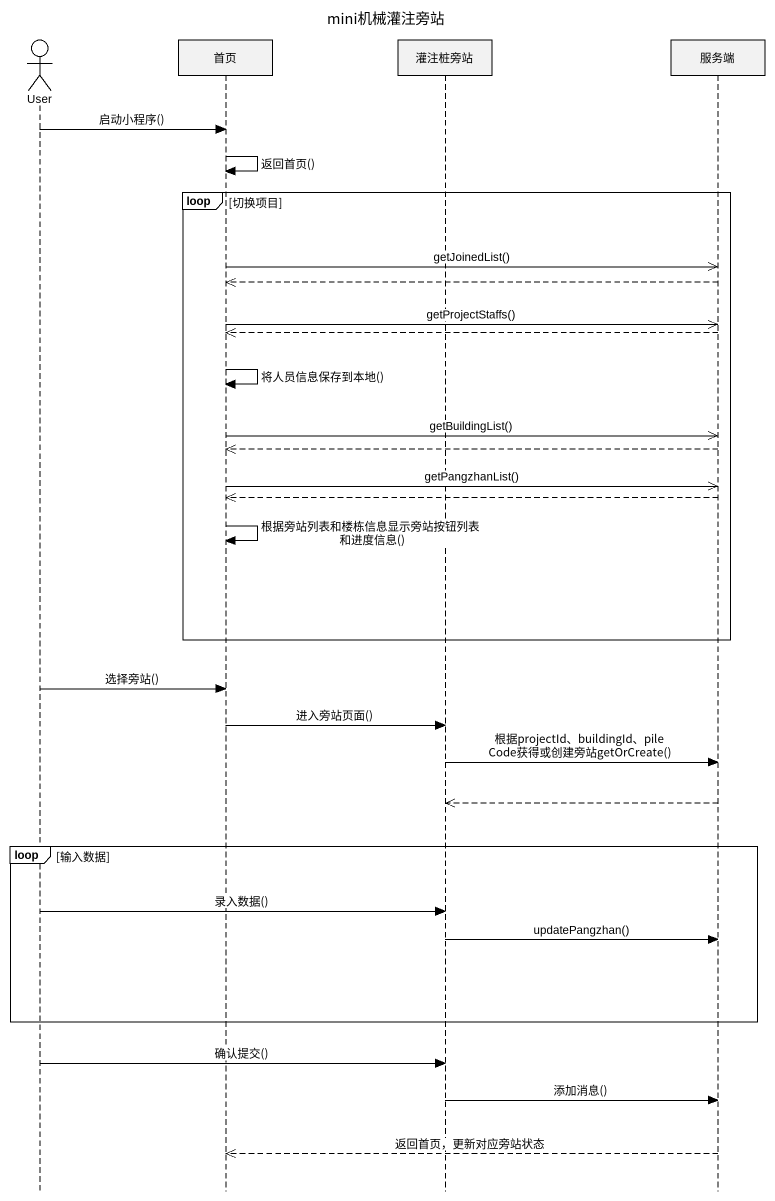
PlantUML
@startuml
title mini机械灌注旁站
hide footbox
actor User
participant 首页
participant 灌注桩旁站
participant 服务端

User -> 首页 : 启动小程序()
首页 -> 首页 : 返回首页()
loop 切换项目
  首页 ->> 服务端 : getJoinedList()
  服务端 -->> 首页
  首页 ->> 服务端 : getProjectStaffs()
  服务端 -->> 首页
  首页 -> 首页 : 将人员信息保存到本地()
  首页 ->> 服务端 : getBuildingList()
  服务端 -->> 首页
  首页 ->> 服务端 : getPangzhanList()
  服务端 -->> 首页
  首页 -> 首页 : 根据旁站列表和楼栋信息显示旁站按钮列表和进度信息()
end
User -> 首页 : 选择旁站()
首页 -> 灌注桩旁站 : 进入旁站页面()
灌注桩旁站 -> 服务端 : 根据projectId、buildingId、pileCode获得或创建旁站getOrCreate()
服务端 -->> 灌注桩旁站
loop 输入数据
  User -> 灌注桩旁站 : 录入数据()
  灌注桩旁站 -> 服务端 : updatePangzhan()
end
User -> 灌注桩旁站 : 确认提交()
灌注桩旁站 -> 服务端 : 添加消息()
服务端 -->> 首页 : 返回首页，更新对应旁站状态
@enduml
